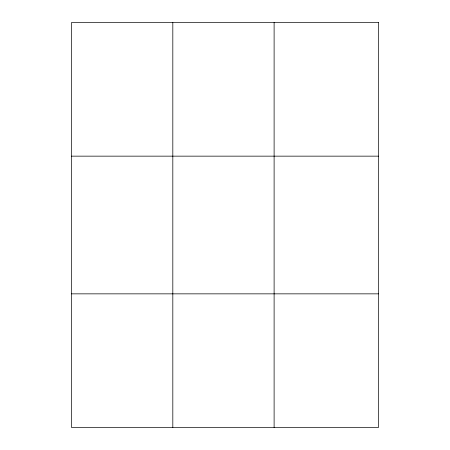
<?xml version="1.0" encoding="UTF-8"?>
<svg xmlns="http://www.w3.org/2000/svg" width="450" height="450" viewBox="0 0 450 450"><rect width="100%" height="100%" fill="white"/><g stroke="black" fill="none" stroke-linecap="round" stroke-linejoin="round"><path stroke-width="0.67" d="M172.817 22.5L172.817 427.5M274.112 22.5L274.112 427.5M71.528 156.15L378.473 156.15M71.528 293.85L378.473 293.85M378.473 22.5L378.473 427.5L71.528 427.5L71.528 22.5L378.473 22.5"/></g></svg>
